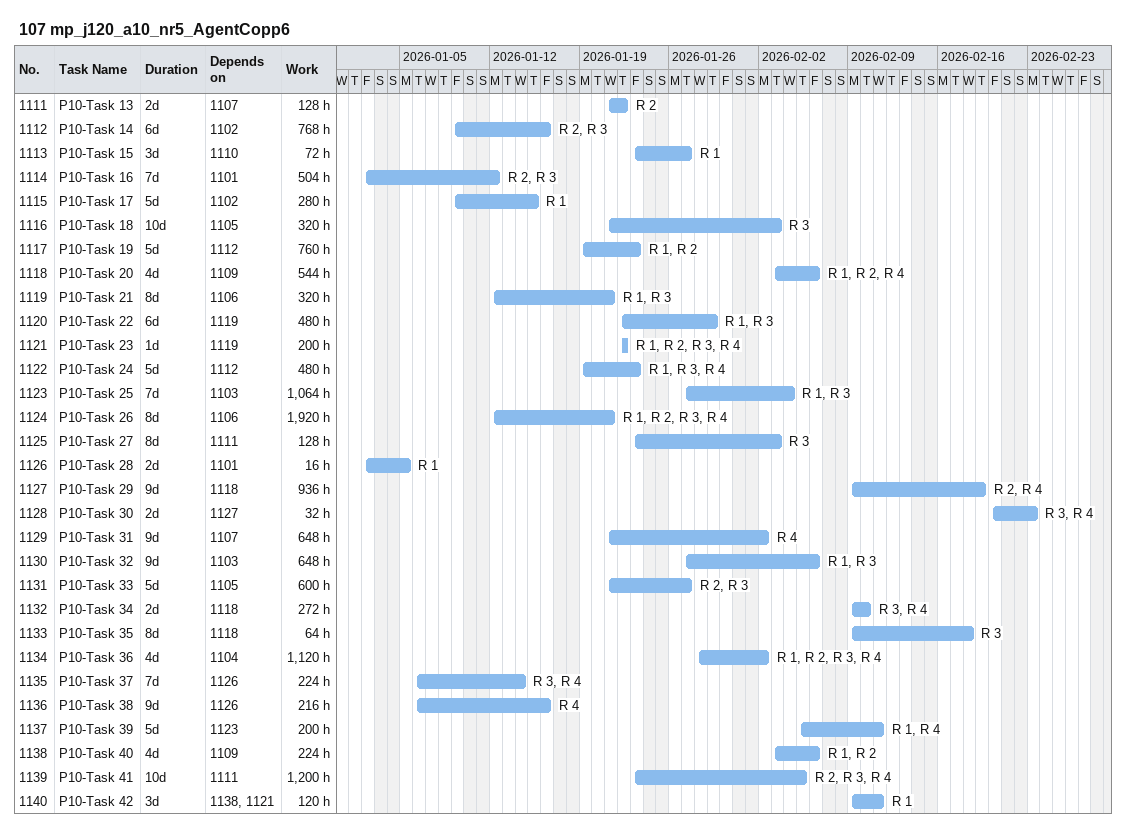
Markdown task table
107 mp_j120_a10_nr5_AgentCopp6

| ID | Task | Duration | Start | Finish | Predecessors | Resources | Work (h) |
|---|---|---|---|---|---|---|---|
| 1111 | P10-Task 13 | 2d | 2026-01-21 | 2026-01-22 | 1107 | R 2 | 128 |
| 1112 | P10-Task 14 | 6d | 2026-01-09 | 2026-01-16 | 1102 | R 2, R 3 | 768 |
| 1113 | P10-Task 15 | 3d | 2026-01-23 | 2026-01-27 | 1110 | R 1 | 72 |
| 1114 | P10-Task 16 | 7d | 2026-01-02 | 2026-01-12 | 1101 | R 2, R 3 | 504 |
| 1115 | P10-Task 17 | 5d | 2026-01-09 | 2026-01-15 | 1102 | R 1 | 280 |
| 1116 | P10-Task 18 | 10d | 2026-01-21 | 2026-02-03 | 1105 | R 3 | 320 |
| 1117 | P10-Task 19 | 5d | 2026-01-19 | 2026-01-23 | 1112 | R 1, R 2 | 760 |
| 1118 | P10-Task 20 | 4d | 2026-02-03 | 2026-02-06 | 1109 | R 1, R 2, R 4 | 544 |
| 1119 | P10-Task 21 | 8d | 2026-01-12 | 2026-01-21 | 1106 | R 1, R 3 | 320 |
| 1120 | P10-Task 22 | 6d | 2026-01-22 | 2026-01-29 | 1119 | R 1, R 3 | 480 |
| 1121 | P10-Task 23 | 1d | 2026-01-22 | 2026-01-22 | 1119 | R 1, R 2, R 3, R 4 | 200 |
| 1122 | P10-Task 24 | 5d | 2026-01-19 | 2026-01-23 | 1112 | R 1, R 3, R 4 | 480 |
| 1123 | P10-Task 25 | 7d | 2026-01-27 | 2026-02-04 | 1103 | R 1, R 3 | 1064 |
| 1124 | P10-Task 26 | 8d | 2026-01-12 | 2026-01-21 | 1106 | R 1, R 2, R 3, R 4 | 1920 |
| 1125 | P10-Task 27 | 8d | 2026-01-23 | 2026-02-03 | 1111 | R 3 | 128 |
| 1126 | P10-Task 28 | 2d | 2026-01-02 | 2026-01-05 | 1101 | R 1 | 16 |
| 1127 | P10-Task 29 | 9d | 2026-02-09 | 2026-02-19 | 1118 | R 2, R 4 | 936 |
| 1128 | P10-Task 30 | 2d | 2026-02-20 | 2026-02-23 | 1127 | R 3, R 4 | 32 |
| 1129 | P10-Task 31 | 9d | 2026-01-21 | 2026-02-02 | 1107 | R 4 | 648 |
| 1130 | P10-Task 32 | 9d | 2026-01-27 | 2026-02-06 | 1103 | R 1, R 3 | 648 |
| 1131 | P10-Task 33 | 5d | 2026-01-21 | 2026-01-27 | 1105 | R 2, R 3 | 600 |
| 1132 | P10-Task 34 | 2d | 2026-02-09 | 2026-02-10 | 1118 | R 3, R 4 | 272 |
| 1133 | P10-Task 35 | 8d | 2026-02-09 | 2026-02-18 | 1118 | R 3 | 64 |
| 1134 | P10-Task 36 | 4d | 2026-01-28 | 2026-02-02 | 1104 | R 1, R 2, R 3, R 4 | 1120 |
| 1135 | P10-Task 37 | 7d | 2026-01-06 | 2026-01-14 | 1126 | R 3, R 4 | 224 |
| 1136 | P10-Task 38 | 9d | 2026-01-06 | 2026-01-16 | 1126 | R 4 | 216 |
| 1137 | P10-Task 39 | 5d | 2026-02-05 | 2026-02-11 | 1123 | R 1, R 4 | 200 |
| 1138 | P10-Task 40 | 4d | 2026-02-03 | 2026-02-06 | 1109 | R 1, R 2 | 224 |
| 1139 | P10-Task 41 | 10d | 2026-01-23 | 2026-02-05 | 1111 | R 2, R 3, R 4 | 1200 |
| 1140 | P10-Task 42 | 3d | 2026-02-09 | 2026-02-11 | 1138, 1121 | R 1 | 120 |
